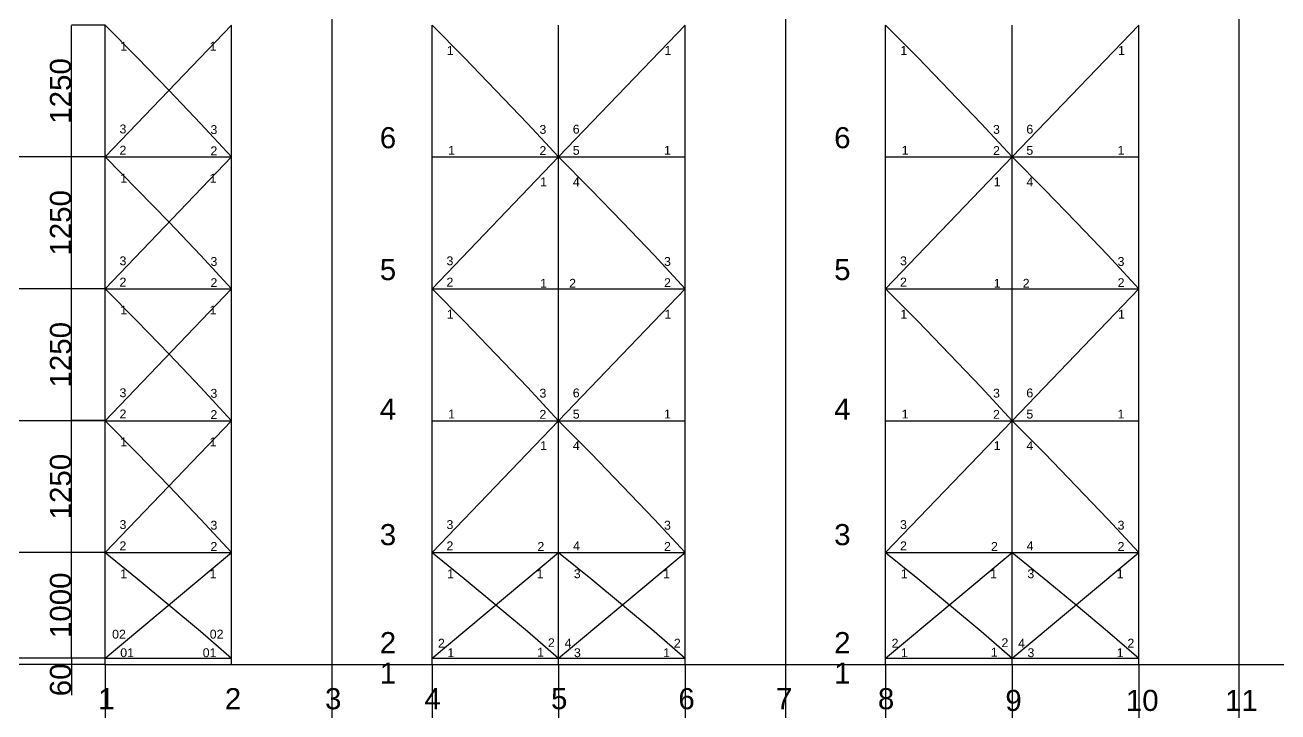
# Model space of a CAD drawing. Header units: millimetres. Extents: x 183100 to 215797, y -9589 to 52092.
# Drawn here: x 192670 to 204548, y -480 to 6031 of the extents above; entities that cross this region are included whole.
import ezdxf

# ---------------------------------------------------------------- set-up
doc = ezdxf.new("R2010")
doc.units = ezdxf.units.MM
doc.layers.add('controcompr', color=1, linetype='Continuous')
doc.layers.add('importazione sap', color=7, linetype='Continuous')
doc.styles.get("Standard").update_dxf_attribs({"font": 'arial.ttf'})
doc.dimstyles.new('ISO-25', dxfattribs={"dimtxt": 2.5, "dimasz": 2.5, "dimexe": 1.25, "dimexo": 0.625, "dimtad": 1, "dimtxsty": 'Standard', "dimcen": 2.5, "dimadec": 0, "dimazin": 0, "dimtfac": 1, "dimtmove": 0, "dimatfit": 3, "dimfxl": 1, "dimarcsym": 0})

# ---------------------------------------------------------------- blocks, each defined once
blk = doc.blocks.new('*D247')
at = {"color": 0, "lineweight": -2, "transparency": 16777216}
for p, q in [((193428, 31), (193109, 31)), ((193110, 28), (193110, -27)), ((193428, -29), (193109, -29)), ((193110, -29), (193110, -320))]:
    blk.add_line(p, q, dxfattribs=at)
at = {"color": 0, "transparency": 16777216}
for points in [[(193110, 28), (193111, 28), (193110, 31)], [(193110, -27), (193111, -27), (193110, -29)]]:
    blk.add_solid(points, dxfattribs=at)
at = {"layer": 'Defpoints', "color": 0, "transparency": 16777216}
for p in [(193110, 31), (193428, 31), (193428, -29)]:
    blk.add_point(p, dxfattribs=at)
at = {"color": 0, "transparency": 16777216, "insert": (193007, -176), "char_height": 200, "attachment_point": 5, "rotation": 90}
blk.add_mtext('60', dxfattribs=at)
blk = doc.blocks.new('*D248')
at = {"color": 0, "lineweight": -2, "transparency": 16777216}
for p, q in [((193428, 1031), (193109, 1031)), ((193110, 33), (193110, 1028)), ((193428, 31), (193109, 31))]:
    blk.add_line(p, q, dxfattribs=at)
at = {"color": 0, "transparency": 16777216}
for points in [[(193110, 1028), (193111, 1028), (193110, 1031)], [(193110, 33), (193111, 33), (193110, 31)]]:
    blk.add_solid(points, dxfattribs=at)
at = {"layer": 'Defpoints', "color": 0, "transparency": 16777216}
for p in [(193110, 1031), (193428, 1031), (193428, 31)]:
    blk.add_point(p, dxfattribs=at)
at = {"color": 0, "transparency": 16777216, "insert": (193007, 531), "char_height": 200, "attachment_point": 5, "rotation": 90}
blk.add_mtext('1000', dxfattribs=at)
blk = doc.blocks.new('*D249')
at = {"color": 0, "lineweight": -2, "transparency": 16777216}
for p, q in [((193428, 2281), (193109, 2281)), ((193110, 1033), (193110, 2278)), ((193428, 1031), (193109, 1031))]:
    blk.add_line(p, q, dxfattribs=at)
at = {"color": 0, "transparency": 16777216}
for points in [[(193110, 2278), (193111, 2278), (193110, 2281)], [(193110, 1033), (193111, 1033), (193110, 1031)]]:
    blk.add_solid(points, dxfattribs=at)
at = {"layer": 'Defpoints', "color": 0, "transparency": 16777216}
for p in [(193110, 2281), (193428, 2281), (193428, 1031)]:
    blk.add_point(p, dxfattribs=at)
at = {"color": 0, "transparency": 16777216, "insert": (193007, 1656), "char_height": 200, "attachment_point": 5, "rotation": 90}
blk.add_mtext('1250', dxfattribs=at)
blk = doc.blocks.new('*D250')
at = {"color": 0, "lineweight": -2, "transparency": 16777216}
for p, q in [((193428, 3531), (193109, 3531)), ((193110, 2283), (193110, 3528)), ((193428, 2281), (193109, 2281))]:
    blk.add_line(p, q, dxfattribs=at)
at = {"color": 0, "transparency": 16777216}
for points in [[(193110, 3528), (193111, 3528), (193110, 3531)], [(193110, 2283), (193111, 2283), (193110, 2281)]]:
    blk.add_solid(points, dxfattribs=at)
at = {"layer": 'Defpoints', "color": 0, "transparency": 16777216}
for p in [(193110, 3531), (193428, 3531), (193428, 2281)]:
    blk.add_point(p, dxfattribs=at)
at = {"color": 0, "transparency": 16777216, "insert": (193007, 2906), "char_height": 200, "attachment_point": 5, "rotation": 90}
blk.add_mtext('1250', dxfattribs=at)
blk = doc.blocks.new('*D251')
at = {"color": 0, "lineweight": -2, "transparency": 16777216}
for p, q in [((193428, 4781), (193109, 4781)), ((193110, 3533), (193110, 4778)), ((193428, 3531), (193109, 3531))]:
    blk.add_line(p, q, dxfattribs=at)
at = {"color": 0, "transparency": 16777216}
for points in [[(193110, 4778), (193111, 4778), (193110, 4781)], [(193110, 3533), (193111, 3533), (193110, 3531)]]:
    blk.add_solid(points, dxfattribs=at)
at = {"layer": 'Defpoints', "color": 0, "transparency": 16777216}
for p in [(193110, 4781), (193428, 4781), (193428, 3531)]:
    blk.add_point(p, dxfattribs=at)
at = {"color": 0, "transparency": 16777216, "insert": (193007, 4156), "char_height": 200, "attachment_point": 5, "rotation": 90}
blk.add_mtext('1250', dxfattribs=at)
blk = doc.blocks.new('*D252')
at = {"color": 0, "lineweight": -2, "transparency": 16777216}
for p, q in [((193428, 6031), (193109, 6031)), ((193110, 4783), (193110, 6028)), ((193428, 4781), (193109, 4781))]:
    blk.add_line(p, q, dxfattribs=at)
at = {"color": 0, "transparency": 16777216}
for points in [[(193110, 6028), (193111, 6028), (193110, 6031)], [(193110, 4783), (193111, 4783), (193110, 4781)]]:
    blk.add_solid(points, dxfattribs=at)
at = {"layer": 'Defpoints', "color": 0, "transparency": 16777216}
for p in [(193110, 6031), (193428, 6031), (193428, 4781)]:
    blk.add_point(p, dxfattribs=at)
at = {"color": 0, "transparency": 16777216, "insert": (193007, 5406), "char_height": 200, "attachment_point": 5, "rotation": 90}
blk.add_mtext('1250', dxfattribs=at)
blk = doc.blocks.new('*D223')
at = {"color": 0, "lineweight": -2, "transparency": 16777216}
for p, q in [((193428, 24171), (184162, 24171)), ((184163, -27), (184163, 24168)), ((192405, -29), (184162, -29))]:
    blk.add_line(p, q, dxfattribs=at)
at = {"color": 0, "transparency": 16777216}
for points in [[(184163, 24168), (184164, 24168), (184163, 24171)], [(184163, -27), (184164, -27), (184163, -29)]]:
    blk.add_solid(points, dxfattribs=at)
at = {"layer": 'Defpoints', "color": 0, "transparency": 16777216}
for p in [(184163, 24171), (193428, 24171), (192405, -29)]:
    blk.add_point(p, dxfattribs=at)
at = {"color": 0, "transparency": 16777216, "insert": (184061, 12071), "char_height": 200, "attachment_point": 5, "rotation": 90}
blk.add_mtext('24200', dxfattribs=at)
blk = doc.blocks.new('*D288')
at = {"color": 0, "lineweight": -2, "transparency": 16777216}
for p, q in [((193428, -30), (193428, -3781)), ((195578, -30), (195578, -3781)), ((193431, -3779), (195576, -3779))]:
    blk.add_line(p, q, dxfattribs=at)
at = {"color": 0, "transparency": 16777216}
for points in [[(193431, -3779), (193431, -3780), (193428, -3779)], [(195576, -3779), (195576, -3780), (195578, -3779)]]:
    blk.add_solid(points, dxfattribs=at)
at = {"layer": 'Defpoints', "color": 0, "transparency": 16777216}
for p in [(193428, -29), (195578, -29), (195578, -3779)]:
    blk.add_point(p, dxfattribs=at)
at = {"color": 0, "transparency": 16777216, "insert": (194503, -3677), "char_height": 200, "attachment_point": 5}
blk.add_mtext('2150', dxfattribs=at)
blk = doc.blocks.new('*D224')
at = {"color": 0, "lineweight": -2, "transparency": 16777216}
for p, q in [((193428, -31), (193428, -4023)), ((196528, -31), (196528, -4023)), ((193431, -4022), (196526, -4022))]:
    blk.add_line(p, q, dxfattribs=at)
at = {"color": 0, "transparency": 16777216}
for points in [[(193431, -4022), (193431, -4022), (193428, -4022)], [(196526, -4022), (196526, -4022), (196528, -4022)]]:
    blk.add_solid(points, dxfattribs=at)
at = {"layer": 'Defpoints', "color": 0, "transparency": 16777216}
for p in [(193428, -30), (196528, -30), (196528, -4022)]:
    blk.add_point(p, dxfattribs=at)
at = {"color": 0, "transparency": 16777216, "insert": (194978, -3919), "char_height": 200, "attachment_point": 5}
blk.add_mtext('3100', dxfattribs=at)
blk = doc.blocks.new('*D225')
at = {"color": 0, "lineweight": -2, "transparency": 16777216}
for p, q in [((193428, -31), (193428, -4288)), ((197728, -31), (197728, -4288)), ((193431, -4287), (197726, -4287))]:
    blk.add_line(p, q, dxfattribs=at)
at = {"color": 0, "transparency": 16777216}
for points in [[(193431, -4286), (193431, -4287), (193428, -4287)], [(197726, -4286), (197726, -4287), (197728, -4287)]]:
    blk.add_solid(points, dxfattribs=at)
at = {"layer": 'Defpoints', "color": 0, "transparency": 16777216}
for p in [(193428, -31), (197728, -31), (197728, -4287)]:
    blk.add_point(p, dxfattribs=at)
at = {"color": 0, "transparency": 16777216, "insert": (195578, -4184), "char_height": 200, "attachment_point": 5}
blk.add_mtext('4300', dxfattribs=at)
blk = doc.blocks.new('*D226')
at = {"color": 0, "lineweight": -2, "transparency": 16777216}
for p, q in [((193428, -32), (193428, -4642)), ((198928, -32), (198928, -4642)), ((193431, -4640), (198926, -4640))]:
    blk.add_line(p, q, dxfattribs=at)
at = {"color": 0, "transparency": 16777216}
for points in [[(193431, -4640), (193431, -4641), (193428, -4640)], [(198926, -4640), (198926, -4641), (198928, -4640)]]:
    blk.add_solid(points, dxfattribs=at)
at = {"layer": 'Defpoints', "color": 0, "transparency": 16777216}
for p in [(193428, -31), (198928, -31), (198928, -4640)]:
    blk.add_point(p, dxfattribs=at)
at = {"color": 0, "transparency": 16777216, "insert": (196178, -4538), "char_height": 200, "attachment_point": 5}
blk.add_mtext('5500', dxfattribs=at)
blk = doc.blocks.new('*D289')
at = {"color": 0, "lineweight": -2, "transparency": 16777216}
for p, q in [((193428, -30), (193428, -4950)), ((199878, -30), (199878, -4950)), ((193431, -4949), (199876, -4949))]:
    blk.add_line(p, q, dxfattribs=at)
at = {"color": 0, "transparency": 16777216}
for points in [[(193431, -4948), (193431, -4949), (193428, -4949)], [(199876, -4948), (199876, -4949), (199878, -4949)]]:
    blk.add_solid(points, dxfattribs=at)
at = {"layer": 'Defpoints', "color": 0, "transparency": 16777216}
for p in [(193428, -29), (199878, -29), (199878, -4949)]:
    blk.add_point(p, dxfattribs=at)
at = {"color": 0, "transparency": 16777216, "insert": (196653, -4846), "char_height": 200, "attachment_point": 5}
blk.add_mtext('6450', dxfattribs=at)
blk = doc.blocks.new('*D290')
at = {"color": 0, "lineweight": -2, "transparency": 16777216}
for p, q in [((193428, -32), (193428, -5265)), ((200828, -30), (200828, -5265)), ((193431, -5264), (200826, -5264))]:
    blk.add_line(p, q, dxfattribs=at)
at = {"color": 0, "transparency": 16777216}
for points in [[(193431, -5263), (193431, -5264), (193428, -5264)], [(200826, -5263), (200826, -5264), (200828, -5264)]]:
    blk.add_solid(points, dxfattribs=at)
at = {"layer": 'Defpoints', "color": 0, "transparency": 16777216}
for p in [(193428, -32), (200828, -29), (200828, -5264)]:
    blk.add_point(p, dxfattribs=at)
at = {"color": 0, "transparency": 16777216, "insert": (197128, -5161), "char_height": 200, "attachment_point": 5}
blk.add_mtext('7400', dxfattribs=at)
blk = doc.blocks.new('*D291')
at = {"color": 0, "lineweight": -2, "transparency": 16777216}
for p, q in [((193428, -30), (193428, -5505)), ((202028, -30), (202028, -5505)), ((193431, -5504), (202026, -5504))]:
    blk.add_line(p, q, dxfattribs=at)
at = {"color": 0, "transparency": 16777216}
for points in [[(193431, -5504), (193431, -5504), (193428, -5504)], [(202026, -5504), (202026, -5504), (202028, -5504)]]:
    blk.add_solid(points, dxfattribs=at)
at = {"layer": 'Defpoints', "color": 0, "transparency": 16777216}
for p in [(193428, -29), (202028, -29), (202028, -5504)]:
    blk.add_point(p, dxfattribs=at)
at = {"color": 0, "transparency": 16777216, "insert": (197728, -5401), "char_height": 200, "attachment_point": 5}
blk.add_mtext('8600', dxfattribs=at)
blk = doc.blocks.new('*D292')
at = {"color": 0, "lineweight": -2, "transparency": 16777216}
for p, q in [((193428, -30), (193428, -5827)), ((203228, -30), (203228, -5827)), ((193431, -5826), (203226, -5826))]:
    blk.add_line(p, q, dxfattribs=at)
at = {"color": 0, "transparency": 16777216}
for points in [[(193431, -5825), (193431, -5826), (193428, -5826)], [(203226, -5825), (203226, -5826), (203228, -5826)]]:
    blk.add_solid(points, dxfattribs=at)
at = {"layer": 'Defpoints', "color": 0, "transparency": 16777216}
for p in [(193428, -29), (203228, -29), (203228, -5826)]:
    blk.add_point(p, dxfattribs=at)
at = {"color": 0, "transparency": 16777216, "insert": (198328, -5723), "char_height": 200, "attachment_point": 5}
blk.add_mtext('9800', dxfattribs=at)
blk = doc.blocks.new('*D293')
at = {"color": 0, "lineweight": -2, "transparency": 16777216}
for p, q in [((193428, -30), (193428, -6199)), ((204178, -30), (204178, -6199)), ((193431, -6198), (204176, -6198))]:
    blk.add_line(p, q, dxfattribs=at)
at = {"color": 0, "transparency": 16777216}
for points in [[(193431, -6198), (193431, -6199), (193428, -6198)], [(204176, -6198), (204176, -6199), (204178, -6198)]]:
    blk.add_solid(points, dxfattribs=at)
at = {"layer": 'Defpoints', "color": 0, "transparency": 16777216}
for p in [(193428, -29), (204178, -29), (204178, -6198)]:
    blk.add_point(p, dxfattribs=at)
at = {"color": 0, "transparency": 16777216, "insert": (198803, -6095), "char_height": 200, "attachment_point": 5}
blk.add_mtext('10750', dxfattribs=at)
blk = doc.blocks.new('*D294')
at = {"color": 0, "lineweight": -2, "transparency": 16777216}
for p, q in [((193428, -30), (193428, -6520)), ((205128, -30), (205128, -6520)), ((193431, -6519), (205126, -6519))]:
    blk.add_line(p, q, dxfattribs=at)
at = {"color": 0, "transparency": 16777216}
for points in [[(193431, -6519), (193431, -6520), (193428, -6519)], [(205126, -6519), (205126, -6520), (205128, -6519)]]:
    blk.add_solid(points, dxfattribs=at)
at = {"layer": 'Defpoints', "color": 0, "transparency": 16777216}
for p in [(193428, -29), (205128, -29), (205128, -6519)]:
    blk.add_point(p, dxfattribs=at)
at = {"color": 0, "transparency": 16777216, "insert": (199278, -6416), "char_height": 200, "attachment_point": 5}
blk.add_mtext('11700', dxfattribs=at)
blk = doc.blocks.new('*D295')
at = {"color": 0, "lineweight": -2, "transparency": 16777216}
for p, q in [((193428, -30), (193428, -6862)), ((206328, -30), (206328, -6862)), ((193431, -6861), (206326, -6861))]:
    blk.add_line(p, q, dxfattribs=at)
at = {"color": 0, "transparency": 16777216}
for points in [[(193431, -6861), (193431, -6862), (193428, -6861)], [(206326, -6861), (206326, -6862), (206328, -6861)]]:
    blk.add_solid(points, dxfattribs=at)
at = {"layer": 'Defpoints', "color": 0, "transparency": 16777216}
for p in [(193428, -29), (206328, -29), (206328, -6861)]:
    blk.add_point(p, dxfattribs=at)
at = {"color": 0, "transparency": 16777216, "insert": (199878, -6758), "char_height": 200, "attachment_point": 5}
blk.add_mtext('12900', dxfattribs=at)
blk = doc.blocks.new('*D296')
at = {"color": 0, "lineweight": -2, "transparency": 16777216}
for p, q in [((193428, -30), (193428, -7172)), ((207528, -30), (207528, -7172)), ((193431, -7171), (207526, -7171))]:
    blk.add_line(p, q, dxfattribs=at)
at = {"color": 0, "transparency": 16777216}
for points in [[(193431, -7170), (193431, -7171), (193428, -7171)], [(207526, -7170), (207526, -7171), (207528, -7171)]]:
    blk.add_solid(points, dxfattribs=at)
at = {"layer": 'Defpoints', "color": 0, "transparency": 16777216}
for p in [(193428, -29), (207528, -29), (207528, -7171)]:
    blk.add_point(p, dxfattribs=at)
at = {"color": 0, "transparency": 16777216, "insert": (200478, -7068), "char_height": 200, "attachment_point": 5}
blk.add_mtext('14100', dxfattribs=at)
blk = doc.blocks.new('*D297')
at = {"color": 0, "lineweight": -2, "transparency": 16777216}
for p, q in [((193428, -30), (193428, -7526)), ((208478, -30), (208478, -7526)), ((193431, -7525), (208476, -7525))]:
    blk.add_line(p, q, dxfattribs=at)
at = {"color": 0, "transparency": 16777216}
for points in [[(193431, -7524), (193431, -7525), (193428, -7525)], [(208476, -7524), (208476, -7525), (208478, -7525)]]:
    blk.add_solid(points, dxfattribs=at)
at = {"layer": 'Defpoints', "color": 0, "transparency": 16777216}
for p in [(193428, -29), (208478, -29), (208478, -7525)]:
    blk.add_point(p, dxfattribs=at)
at = {"color": 0, "transparency": 16777216, "insert": (200953, -7422), "char_height": 200, "attachment_point": 5}
blk.add_mtext('15050', dxfattribs=at)
blk = doc.blocks.new('*D298')
at = {"color": 0, "lineweight": -2, "transparency": 16777216}
for p, q in [((193428, -30), (193428, -7863)), ((209428, -30), (209428, -7863)), ((193431, -7862), (209426, -7862))]:
    blk.add_line(p, q, dxfattribs=at)
at = {"color": 0, "transparency": 16777216}
for points in [[(193431, -7862), (193431, -7862), (193428, -7862)], [(209426, -7862), (209426, -7862), (209428, -7862)]]:
    blk.add_solid(points, dxfattribs=at)
at = {"layer": 'Defpoints', "color": 0, "transparency": 16777216}
for p in [(193428, -29), (209428, -29), (209428, -7862)]:
    blk.add_point(p, dxfattribs=at)
at = {"color": 0, "transparency": 16777216, "insert": (201428, -7759), "char_height": 200, "attachment_point": 5}
blk.add_mtext('16000', dxfattribs=at)
blk = doc.blocks.new('*D299')
at = {"color": 0, "lineweight": -2, "transparency": 16777216}
for p, q in [((193428, -30), (193428, -8166)), ((210628, -30), (210628, -8166)), ((193431, -8165), (210626, -8165))]:
    blk.add_line(p, q, dxfattribs=at)
at = {"color": 0, "transparency": 16777216}
for points in [[(193431, -8164), (193431, -8165), (193428, -8165)], [(210626, -8164), (210626, -8165), (210628, -8165)]]:
    blk.add_solid(points, dxfattribs=at)
at = {"layer": 'Defpoints', "color": 0, "transparency": 16777216}
for p in [(193428, -29), (210628, -29), (210628, -8165)]:
    blk.add_point(p, dxfattribs=at)
at = {"color": 0, "transparency": 16777216, "insert": (202028, -8062), "char_height": 200, "attachment_point": 5}
blk.add_mtext('17200', dxfattribs=at)
blk = doc.blocks.new('*D300')
at = {"color": 0, "lineweight": -2, "transparency": 16777216}
for p, q in [((193428, -30), (193428, -8491)), ((211828, -30), (211828, -8491)), ((193431, -8489), (211826, -8489))]:
    blk.add_line(p, q, dxfattribs=at)
at = {"color": 0, "transparency": 16777216}
for points in [[(193431, -8489), (193431, -8490), (193428, -8489)], [(211826, -8489), (211826, -8490), (211828, -8489)]]:
    blk.add_solid(points, dxfattribs=at)
at = {"layer": 'Defpoints', "color": 0, "transparency": 16777216}
for p in [(193428, -29), (211828, -29), (211828, -8489)]:
    blk.add_point(p, dxfattribs=at)
at = {"color": 0, "transparency": 16777216, "insert": (202628, -8387), "char_height": 200, "attachment_point": 5}
blk.add_mtext('18400', dxfattribs=at)
blk = doc.blocks.new('*D301')
at = {"color": 0, "lineweight": -2, "transparency": 16777216}
for p, q in [((193428, -30), (193428, -8849)), ((212778, -30), (212778, -8849)), ((193431, -8848), (212776, -8848))]:
    blk.add_line(p, q, dxfattribs=at)
at = {"color": 0, "transparency": 16777216}
for points in [[(193431, -8848), (193431, -8849), (193428, -8848)], [(212776, -8848), (212776, -8849), (212778, -8848)]]:
    blk.add_solid(points, dxfattribs=at)
at = {"layer": 'Defpoints', "color": 0, "transparency": 16777216}
for p in [(193428, -29), (212778, -29), (212778, -8848)]:
    blk.add_point(p, dxfattribs=at)
at = {"color": 0, "transparency": 16777216, "insert": (203103, -8745), "char_height": 200, "attachment_point": 5}
blk.add_mtext('19350', dxfattribs=at)
blk = doc.blocks.new('*D302')
at = {"color": 0, "lineweight": -2, "transparency": 16777216}
for p, q in [((193428, -30), (193428, -9208)), ((213728, -30), (213728, -9208)), ((193431, -9207), (213726, -9207))]:
    blk.add_line(p, q, dxfattribs=at)
at = {"color": 0, "transparency": 16777216}
for points in [[(193431, -9207), (193431, -9208), (193428, -9207)], [(213726, -9207), (213726, -9208), (213728, -9207)]]:
    blk.add_solid(points, dxfattribs=at)
at = {"layer": 'Defpoints', "color": 0, "transparency": 16777216}
for p in [(193428, -29), (213728, -29), (213728, -9207)]:
    blk.add_point(p, dxfattribs=at)
at = {"color": 0, "transparency": 16777216, "insert": (203578, -9104), "char_height": 200, "attachment_point": 5}
blk.add_mtext('20300', dxfattribs=at)
blk = doc.blocks.new('*D303')
at = {"color": 0, "lineweight": -2, "transparency": 16777216}
for p, q in [((193428, -30), (193428, -9562)), ((214928, -30), (214928, -9562)), ((193431, -9560), (214926, -9560))]:
    blk.add_line(p, q, dxfattribs=at)
at = {"color": 0, "transparency": 16777216}
for points in [[(193431, -9560), (193431, -9561), (193428, -9560)], [(214926, -9560), (214926, -9561), (214928, -9560)]]:
    blk.add_solid(points, dxfattribs=at)
at = {"layer": 'Defpoints', "color": 0, "transparency": 16777216}
for p in [(193428, -29), (214928, -29), (214928, -9560)]:
    blk.add_point(p, dxfattribs=at)
at = {"color": 0, "transparency": 16777216, "insert": (204178, -9458), "char_height": 200, "attachment_point": 5}
blk.add_mtext('21500', dxfattribs=at)

msp = doc.modelspace()

# ---------------------------------------------------------------- linework, layer by layer
at = {"color": 2}
for p, q in [((195578.427, 22683.478), (195578.427, -1832.802)), ((199878.427, 22683.478), (199878.427, -1832.802)), ((204178.427, 22683.478), (204178.427, -1832.802)), ((193427.177, 4780.625), (192409.536, 4780.625)), ((193427.802, 3530.625), (192410.161, 3530.625)), ((193427.802, 2280.625), (192410.161, 2280.625)), ((193427.177, 1030.625), (192409.536, 1030.625)), ((193427.177, 30.625), (192409.536, 30.625)), ((193427.177, -29.375), (192409.536, -29.375)), ((193428.427, -29.375), (215796.76, -29.375))]:
    msp.add_line(p, q, dxfattribs=at)
at = {"layer": 'controcompr'}
for p, q in [((193428.427, 6030.625), (193733.84, 5723.321)), ((196528.427, 6030.625), (196833.84, 5723.321)), ((200828.427, 6030.625), (201133.84, 5723.321)), ((193733.84, 5723.321), (194034.677, 5411.625)), ((196833.84, 5723.321), (197134.677, 5411.625)), ((201133.84, 5723.321), (201434.677, 5411.625)), ((194034.677, 5411.625), (194333.84, 5098.321)), ((197134.677, 5411.625), (197433.84, 5098.321)), ((201434.677, 5411.625), (201733.84, 5098.321)), ((194333.84, 5098.321), (194628.427, 4780.625)), ((197433.84, 5098.321), (197728.427, 4780.625)), ((201733.84, 5098.321), (202028.427, 4780.625)), ((193428.427, 4780.625), (193733.84, 4473.321)), ((197728.427, 4780.625), (198033.84, 4473.321)), ((202028.427, 4780.625), (202333.84, 4473.321)), ((193733.84, 4473.321), (194034.677, 4161.625)), ((198033.84, 4473.321), (198334.677, 4161.625)), ((202333.84, 4473.321), (202634.677, 4161.625)), ((194034.677, 4161.625), (194333.84, 3848.321)), ((198334.677, 4161.625), (198633.84, 3848.321)), ((202634.677, 4161.625), (202933.84, 3848.321)), ((194333.84, 3848.321), (194628.427, 3530.625)), ((198633.84, 3848.321), (198928.427, 3530.625)), ((202933.84, 3848.321), (203228.427, 3530.625)), ((193428.427, 3530.625), (193733.84, 3223.321)), ((196528.427, 3530.625), (196833.84, 3223.321)), ((200828.427, 3530.625), (201133.84, 3223.321)), ((193733.84, 3223.321), (194034.677, 2911.625)), ((196833.84, 3223.321), (197134.677, 2911.625)), ((201133.84, 3223.321), (201434.677, 2911.625)), ((194034.677, 2911.625), (194333.84, 2598.321)), ((197134.677, 2911.625), (197433.84, 2598.321)), ((201434.677, 2911.625), (201733.84, 2598.321)), ((194333.84, 2598.321), (194628.427, 2280.625)), ((197433.84, 2598.321), (197728.427, 2280.625)), ((201733.84, 2598.321), (202028.427, 2280.625)), ((193428.427, 2280.625), (193733.84, 1973.321)), ((197728.427, 2280.625), (198033.84, 1973.321)), ((202028.427, 2280.625), (202333.84, 1973.321)), ((193733.84, 1973.321), (194034.677, 1661.625)), ((198033.84, 1973.321), (198334.677, 1661.625)), ((202333.84, 1973.321), (202634.677, 1661.625)), ((194034.677, 1661.625), (194333.84, 1348.321)), ((198334.677, 1661.625), (198633.84, 1348.321)), ((202634.677, 1661.625), (202933.84, 1348.321)), ((194333.84, 1348.321), (194628.427, 1030.625)), ((198633.84, 1348.321), (198928.427, 1030.625)), ((202933.84, 1348.321), (203228.427, 1030.625)), ((193428.427, 1030.625), (193732.757, 785.821)), ((196528.427, 1030.625), (196832.757, 785.821)), ((197728.427, 1030.625), (198032.757, 785.821)), ((200828.427, 1030.625), (201132.757, 785.821)), ((202028.427, 1030.625), (202332.757, 785.821)), ((193732.757, 785.821), (194033.427, 536.625)), ((196832.757, 785.821), (197133.427, 536.625)), ((198032.757, 785.821), (198333.427, 536.625)), ((201132.757, 785.821), (201433.427, 536.625)), ((202332.757, 785.821), (202633.427, 536.625)), ((194033.427, 536.625), (194332.757, 285.821)), ((197133.427, 536.625), (197432.757, 285.821)), ((198333.427, 536.625), (198632.757, 285.821)), ((201433.427, 536.625), (201732.757, 285.821)), ((202633.427, 536.625), (202932.757, 285.821)), ((194332.757, 285.821), (194628.427, 30.625)), ((197432.757, 285.821), (197728.427, 30.625)), ((198632.757, 285.821), (198928.427, 30.625)), ((201732.757, 285.821), (202028.427, 30.625)), ((202932.757, 285.821), (203228.427, 30.625))]:
    msp.add_line(p, q, dxfattribs=at)
at = {"layer": 'importazione sap', "color": 1}
for p, q in [((193428.427, 4780.625), (193428.427, 6030.625)), ((194628.427, 4780.625), (194628.427, 6030.625)), ((196528.427, 4780.625), (196528.427, 6030.625)), ((197728.427, 4780.625), (197728.427, 6030.625)), ((198928.427, 4780.625), (198928.427, 6030.625)), ((200828.427, 4780.625), (200828.427, 6030.625)), ((202028.427, 4780.625), (202028.427, 6030.625)), ((203228.427, 4780.625), (203228.427, 6030.625)), ((193428.427, 3530.625), (193428.427, 4780.625)), ((194628.427, 3530.625), (194628.427, 4780.625)), ((196528.427, 3530.625), (196528.427, 4780.625)), ((197728.427, 3530.625), (197728.427, 4780.625)), ((198928.427, 3530.625), (198928.427, 4780.625)), ((200828.427, 3530.625), (200828.427, 4780.625)), ((202028.427, 3530.625), (202028.427, 4780.625)), ((203228.427, 3530.625), (203228.427, 4780.625)), ((193428.427, 2280.625), (193428.427, 3530.625)), ((194628.427, 2280.625), (194628.427, 3530.625)), ((196528.427, 2280.625), (196528.427, 3530.625)), ((197728.427, 2280.625), (197728.427, 3530.625)), ((198928.427, 2280.625), (198928.427, 3530.625)), ((200828.427, 2280.625), (200828.427, 3530.625)), ((202028.427, 2280.625), (202028.427, 3530.625)), ((203228.427, 2280.625), (203228.427, 3530.625)), ((193428.427, 1030.625), (193428.427, 2280.625)), ((194628.427, 1030.625), (194628.427, 2280.625)), ((196528.427, 1030.625), (196528.427, 2280.625)), ((197728.427, 1030.625), (197728.427, 2280.625)), ((198928.427, 1030.625), (198928.427, 2280.625)), ((200828.427, 1030.625), (200828.427, 2280.625)), ((202028.427, 1030.625), (202028.427, 2280.625)), ((203228.427, 1030.625), (203228.427, 2280.625)), ((193428.427, 30.625), (193428.427, 1030.625)), ((194628.427, 30.625), (194628.427, 1030.625)), ((196528.427, 30.625), (196528.427, 1030.625)), ((197728.427, 30.625), (197728.427, 1030.625)), ((197728.427, 1000.625), (197728.427, 1030.625)), ((198928.427, 30.625), (198928.427, 1030.625)), ((198928.427, 1000.625), (198928.427, 1030.625)), ((200828.427, 30.625), (200828.427, 1030.625)), ((202028.427, 30.625), (202028.427, 1030.625)), ((202028.427, 1000.625), (202028.427, 1030.625)), ((203228.427, 30.625), (203228.427, 1030.625))]:
    msp.add_line(p, q, dxfattribs=at)
at = {"layer": 'importazione sap'}
for p, q in [((193428.427, 4780.625), (194628.427, 6030.625)), ((197728.427, 4780.625), (198928.427, 6030.625)), ((202028.427, 4780.625), (203228.427, 6030.625)), ((193428.427, 4780.625), (194628.427, 4780.625)), ((193428.427, 3530.625), (194628.427, 4780.625)), ((196528.427, 4780.625), (198928.427, 4780.625)), ((196528.427, 3530.625), (197728.427, 4780.625)), ((200828.427, 4780.625), (203228.427, 4780.625)), ((200828.427, 3530.625), (202028.427, 4780.625)), ((193428.427, 3530.625), (194628.427, 3530.625)), ((193428.427, 2280.625), (194628.427, 3530.625)), ((196528.427, 3530.625), (198928.427, 3530.625)), ((197728.427, 2280.625), (198928.427, 3530.625)), ((200828.427, 3530.625), (203228.427, 3530.625)), ((202028.427, 2280.625), (203228.427, 3530.625)), ((193428.427, 2280.625), (194628.427, 2280.625)), ((193428.427, 1030.625), (194628.427, 2280.625)), ((196528.427, 2280.625), (198928.427, 2280.625)), ((196528.427, 1030.625), (197728.427, 2280.625)), ((200828.427, 2280.625), (203228.427, 2280.625)), ((200828.427, 1030.625), (202028.427, 2280.625)), ((193428.427, 1030.625), (194628.427, 1030.625)), ((193428.427, 30.625), (194628.427, 1030.625)), ((196528.427, 1030.625), (198928.427, 1030.625)), ((196528.427, 30.625), (197728.427, 1030.625)), ((197728.427, 30.625), (198928.427, 1030.625)), ((200828.427, 1030.625), (203228.427, 1030.625)), ((200828.427, 30.625), (202028.427, 1030.625)), ((202028.427, 30.625), (203228.427, 1030.625)), ((193428.427, 30.625), (194628.427, 30.625)), ((193428.427, -29.375), (193428.427, 30.625)), ((194628.427, -29.375), (194628.427, 30.625)), ((196528.427, 30.625), (198928.427, 30.625)), ((196528.427, -29.375), (196528.427, 30.625)), ((197728.427, -29.375), (197728.427, 30.625)), ((198928.427, -29.375), (198928.427, 30.625)), ((200828.427, 30.625), (203228.427, 30.625)), ((200828.427, -29.375), (200828.427, 30.625)), ((202028.427, -29.375), (202028.427, 30.625)), ((203228.427, -29.375), (203228.427, 30.625))]:
    msp.add_line(p, q, dxfattribs=at)

# ---------------------------------------------------------------- texts
for s, insert, char_height, attachment_point in [('1', (193572.203, 5871.723), 84, 1), ('1', (194484.651, 5871.723), 84, 3), ('1', (196668.189, 5831.59), 84, 1), ('1', (198796.695, 5831.59), 84, 3), ('1', (200968.189, 5831.59), 84, 1), ('1', (203096.695, 5831.59), 84, 3), ('3', (193565.333, 5087.692), 84, 1), ('3', (194492.84, 5081.863), 84, 3), ('6', (196032.952, 5063.118), 200, 1), ('3', (197546.613, 5083.632), 84, 1), ('6', (197927.805, 5085.923), 84, 3), ('6', (200340.618, 5063.118), 200, 1), ('3', (201846.613, 5083.632), 84, 1), ('6', (202227.805, 5085.923), 84, 3), ('2', (193565.333, 4886.6), 84, 1), ('2', (194492.84, 4880.771), 84, 3), ('1', (196680.326, 4885.62), 84, 1), ('2', (197546.613, 4882.54), 84, 1), ('5', (197927.805, 4884.831), 84, 3), ('1', (198792.774, 4885.62), 84, 3), ('1', (200980.326, 4885.62), 84, 1), ('2', (201846.613, 4882.54), 84, 1), ('5', (202227.805, 4884.831), 84, 3), ('1', (203092.774, 4885.62), 84, 3), ('1', (193572.203, 4621.723), 84, 1), ('1', (194484.651, 4621.723), 84, 3), ('1', (197552.612, 4586.398), 84, 1), ('4', (197863.329, 4586.398), 84, 1), ('1', (201852.612, 4586.398), 84, 1), ('4', (202163.329, 4586.398), 84, 1), ('3', (193565.333, 3837.692), 84, 1), ('3', (194492.84, 3831.863), 84, 3), ('5', (196032.952, 3813.118), 200, 1), ('3', (196665.333, 3837.692), 84, 1), ('3', (198792.84, 3831.863), 84, 3), ('5', (200340.618, 3813.118), 200, 1), ('3', (200965.333, 3837.692), 84, 1), ('3', (203092.84, 3831.863), 84, 3), ('2', (193565.333, 3636.6), 84, 1), ('2', (194492.84, 3630.771), 84, 3), ('2', (196665.333, 3636.6), 84, 1), ('1', (197552.612, 3624.945), 84, 1), ('2', (197828.138, 3624.945), 84, 1), ('2', (198792.84, 3630.771), 84, 3), ('2', (200965.333, 3636.6), 84, 1), ('1', (201852.612, 3624.945), 84, 1), ('2', (202128.138, 3624.945), 84, 1), ('2', (203092.84, 3630.771), 84, 3), ('1', (193572.203, 3371.723), 84, 1), ('1', (194484.651, 3371.723), 84, 3), ('1', (196668.189, 3331.59), 84, 1), ('1', (198796.695, 3331.59), 84, 3), ('1', (200968.189, 3331.59), 84, 1), ('1', (203096.695, 3331.59), 84, 3), ('3', (193565.333, 2587.692), 84, 1), ('3', (194492.84, 2581.863), 84, 3), ('3', (197546.613, 2583.632), 84, 1), ('6', (197927.805, 2585.923), 84, 3), ('3', (201846.613, 2583.632), 84, 1), ('6', (202227.805, 2585.923), 84, 3), ('2', (193565.333, 2386.6), 84, 1), ('2', (194492.84, 2380.771), 84, 3), ('4', (196032.952, 2490.784), 200, 1), ('1', (196680.326, 2385.62), 84, 1), ('2', (197546.613, 2382.54), 84, 1), ('5', (197927.805, 2384.831), 84, 3), ('1', (198792.774, 2385.62), 84, 3), ('4', (200340.618, 2490.784), 200, 1), ('1', (200980.326, 2385.62), 84, 1), ('2', (201846.613, 2382.54), 84, 1), ('5', (202227.805, 2384.831), 84, 3), ('1', (203092.774, 2385.62), 84, 3), ('1', (193572.203, 2121.723), 84, 1), ('1', (194484.651, 2121.723), 84, 3), ('1', (197552.612, 2086.398), 84, 1), ('4', (197863.329, 2086.398), 84, 1), ('1', (201852.612, 2086.398), 84, 1), ('4', (202163.329, 2086.398), 84, 1), ('3', (193565.333, 1337.692), 84, 1), ('3', (194492.84, 1331.863), 84, 3), ('3', (196665.333, 1337.692), 84, 1), ('3', (198792.84, 1331.863), 84, 3), ('3', (200965.333, 1337.692), 84, 1), ('3', (203092.84, 1331.863), 84, 3), ('3', (196032.952, 1300.684), 200, 1), ('3', (200340.618, 1300.684), 200, 1), ('2', (193565.333, 1136.6), 84, 1), ('2', (194492.84, 1130.771), 84, 3), ('2', (196665.333, 1136.6), 84, 1), ('2', (197592.84, 1130.771), 84, 3), ('4', (197865.333, 1136.6), 84, 1), ('2', (198792.84, 1130.771), 84, 3), ('2', (200965.333, 1136.6), 84, 1), ('2', (201892.84, 1130.771), 84, 3), ('4', (202165.333, 1136.6), 84, 1), ('2', (203092.84, 1130.771), 84, 3), ('1', (193572.203, 871.723), 84, 1), ('1', (194484.651, 871.723), 84, 3), ('1', (196672.203, 871.723), 84, 1), ('1', (197584.651, 871.723), 84, 3), ('3', (197872.203, 871.723), 84, 1), ('1', (198784.651, 871.723), 84, 3), ('1', (200972.203, 871.723), 84, 1), ('1', (201884.651, 871.723), 84, 3), ('3', (202172.203, 871.723), 84, 1), ('1', (203084.651, 871.723), 84, 3), ('02', (193495.352, 298.907), 84, 1), ('02', (194551.226, 299.181), 84, 3), ('2', (196032.952, 276.983), 200, 1), ('2', (200340.618, 276.983), 200, 1), ('01', (193572.203, 123.516), 84, 1), ('01', (194484.651, 123.516), 84, 3), ('2', (196584.955, 213.531), 84, 1), ('1', (196673.453, 123.516), 84, 1), ('1', (197590.514, 128.05), 84, 3), ('2', (197691.991, 218.065), 84, 3), ('4', (197784.955, 213.531), 84, 1), ('3', (197873.453, 123.516), 84, 1), ('1', (198784.651, 123.516), 84, 3), ('2', (198886.129, 213.531), 84, 3), ('2', (200884.955, 213.531), 84, 1), ('1', (200973.453, 123.516), 84, 1), ('1', (201890.514, 128.05), 84, 3), ('2', (201991.991, 218.065), 84, 3), ('4', (202084.955, 213.531), 84, 1), ('3', (202173.453, 123.516), 84, 1), ('1', (203084.651, 123.516), 84, 3), ('2', (203186.129, 213.531), 84, 3), ('1', (196032.952, -11.526), 200, 1), ('1', (200340.618, -11.526), 200, 1), ('1', (193363.672, -254.322), 200, 1), ('2', (194563.672, -254.322), 200, 1), ('3', (195513.672, -254.322), 200, 1), ('4', (196456.53, -254.322), 200, 1), ('5', (197656.53, -254.322), 200, 1), ('6', (198863.672, -254.322), 200, 1), ('7', (199788.6, -254.322), 200, 1), ('8', (200755.205, -254.322), 200, 1), ('9', (201963.672, -270.397), 200, 1), ('10', (203105.972, -270.397), 200, 1), ('11', (204046.177, -270.397), 200, 1)]:
    msp.add_mtext_dynamic_manual_height_columns(s, width=2384.62327, gutter_width=12.5, heights=[0], dxfattribs=dict(insert=insert, char_height=char_height, attachment_point=attachment_point))

# ---------------------------------------------------------------- dimensions: what is measured, and where the dimension line sits
for base, p1, p2, picture, middle in [((184163.447, 24170.625), (192405.161, -29.375), (193428.427, 24170.625), '*D223', (184060.708, 12070.625)), ((193110.125, 6030.625), (193428.427, 4780.625), (193428.427, 6030.625), '*D252', (193007.385, 5405.625)), ((193110.125, 4780.625), (193428.427, 3530.625), (193428.427, 4780.625), '*D251', (193007.385, 4155.625)), ((193110.125, 3530.625), (193428.427, 2280.625), (193428.427, 3530.625), '*D250', (193007.385, 2905.625)), ((193110.125, 2280.625), (193428.427, 1030.625), (193428.427, 2280.625), '*D249', (193007.385, 1655.625)), ((193110.125, 1030.625), (193428.427, 30.625), (193428.427, 1030.625), '*D248', (193007.385, 530.625))]:
    dim = msp.add_linear_dim(base=base, p1=p1, p2=p2, angle=90, dimstyle='ISO-25', override={"dimtxt": 200})
    dim.commit()
    dim.dimension.update_dxf_attribs({"geometry": picture, "text_midpoint": middle})
dim = msp.add_linear_dim(base=(193110.125, 30.625), p1=(193428.427, -29.375), p2=(193428.427, 30.625), angle=90, dimstyle='ISO-25', override={"dimtxt": 200})
dim.commit()
dim.dimension.update_dxf_attribs({"geometry": '*D247', "text_midpoint": (193110.125, -175.952), "dimtype": 160})
for base, p1, p2, picture, middle in [((195578.427, -3779.348), (193428.427, -29.375), (195578.427, -29.375), '*D288', (194503.427, -3676.608)), ((199878.427, -4948.574), (193428.427, -29.375), (199878.427, -29.375), '*D289', (196653.427, -4845.834)), ((200828.427, -5263.679), (193428.427, -31.875), (200828.427, -29.375), '*D290', (197128.427, -5160.939)), ((202028.427, -5504.046), (193428.427, -29.375), (202028.427, -29.375), '*D291', (197728.427, -5401.306)), ((203228.427, -5825.838), (193428.427, -29.375), (203228.427, -29.375), '*D292', (198328.427, -5723.098)), ((204178.427, -6198.204), (193428.427, -29.375), (204178.427, -29.375), '*D293', (198803.427, -6095.465)), ((205128.427, -6519.156), (193428.427, -29.375), (205128.427, -29.375), '*D294', (199278.427, -6416.416)), ((206328.427, -6861.234), (193428.427, -29.375), (206328.427, -29.375), '*D295', (199878.427, -6758.495)), ((207528.427, -7170.772), (193428.427, -29.375), (207528.427, -29.375), '*D296', (200478.427, -7068.032)), ((208478.427, -7524.702), (193428.427, -29.375), (208478.427, -29.375), '*D297', (200953.427, -7421.962)), ((209428.427, -7862.014), (193428.427, -29.375), (209428.427, -29.375), '*D298', (201428.427, -7759.274)), ((210628.427, -8164.718), (193428.427, -29.375), (210628.427, -29.375), '*D299', (202028.427, -8061.979)), ((211828.427, -8489.374), (193428.427, -29.375), (211828.427, -29.375), '*D300', (202628.427, -8386.635)), ((212778.427, -8848.089), (193428.427, -29.375), (212778.427, -29.375), '*D301', (203103.427, -8745.281)), ((213728.427, -9207.179), (193428.427, -29.375), (213728.427, -29.375), '*D302', (203578.427, -9104.371)), ((214928.427, -9560.31), (193428.427, -29.375), (214928.427, -29.375), '*D303', (204178.427, -9457.571)), ((196528.427, -4021.97), (193428.427, -30), (196528.427, -30), '*D224', (194978.427, -3919.162)), ((197728.427, -4286.725), (193428.427, -30.625), (197728.427, -30.625), '*D225', (195578.427, -4183.917)), ((198928.427, -4640.472), (193428.427, -31.25), (198928.427, -31.25), '*D226', (196178.427, -4537.732))]:
    dim = msp.add_linear_dim(base=base, p1=p1, p2=p2, dimstyle='ISO-25', override={"dimtxt": 200})
    dim.commit()
    dim.dimension.update_dxf_attribs({"geometry": picture, "text_midpoint": middle})

doc.saveas('drawing.dxf')
